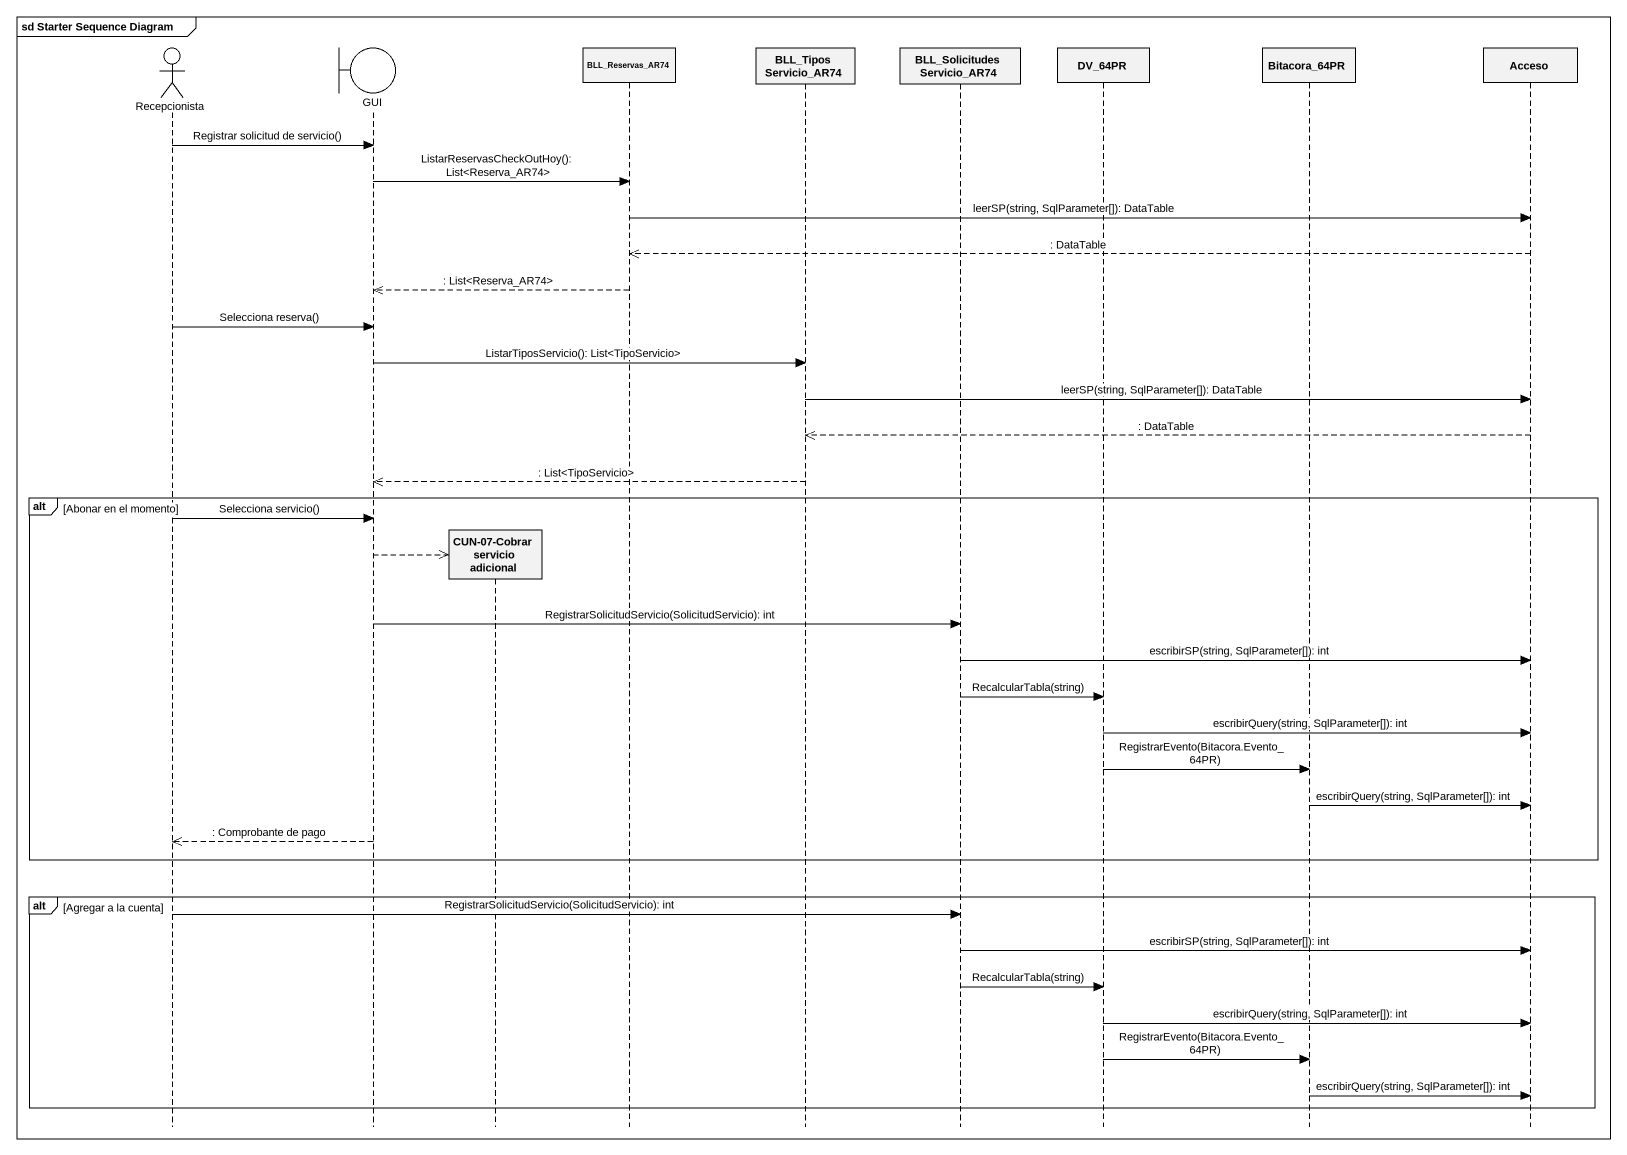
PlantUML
@startuml
mainframe sd Starter Sequence Diagram
hide footbox
actor Recepcionista
boundary GUI
participant "CUN-07-Cobrar servicio adicional" as CUN_07_Cobrar_servicio
participant BLL_Reservas_AR74
participant BLL_TiposServicio_AR74
participant BLL_SolicitudesServicio_AR74
participant DV_64PR
participant Bitacora_64PR
participant Acceso

Recepcionista -> GUI : Registrar solicitud de servicio()
GUI -> BLL_Reservas_AR74 : ListarReservasCheckOutHoy(): List<Reserva_AR74>
BLL_Reservas_AR74 -> Acceso : leerSP(string, SqlParameter[]): DataTable
Acceso -->> BLL_Reservas_AR74 : : DataTable
BLL_Reservas_AR74 -->> GUI : : List<Reserva_AR74>
Recepcionista -> GUI : Selecciona reserva()
GUI -> BLL_TiposServicio_AR74 : ListarTiposServicio(): List<TipoServicio>
BLL_TiposServicio_AR74 -> Acceso : leerSP(string, SqlParameter[]): DataTable
Acceso -->> BLL_TiposServicio_AR74 : : DataTable
BLL_TiposServicio_AR74 -->> GUI : : List<TipoServicio>
alt Abonar en el momento
  Recepcionista -> GUI : Selecciona servicio()
  GUI -->> CUN_07_Cobrar_servicio **
  GUI -> BLL_SolicitudesServicio_AR74 : RegistrarSolicitudServicio(SolicitudServicio): int
  BLL_SolicitudesServicio_AR74 -> Acceso : escribirSP(string, SqlParameter[]): int
  BLL_SolicitudesServicio_AR74 -> DV_64PR : RecalcularTabla(string)
  DV_64PR -> Acceso : escribirQuery(string, SqlParameter[]): int
  DV_64PR -> Bitacora_64PR : RegistrarEvento(Bitacora.Evento_64PR)
  Bitacora_64PR -> Acceso : escribirQuery(string, SqlParameter[]): int
  GUI -->> Recepcionista : : Comprobante de pago
end
alt Agregar a la cuenta
  Recepcionista -> BLL_SolicitudesServicio_AR74 : RegistrarSolicitudServicio(SolicitudServicio): int
  BLL_SolicitudesServicio_AR74 -> Acceso : escribirSP(string, SqlParameter[]): int
  BLL_SolicitudesServicio_AR74 -> DV_64PR : RecalcularTabla(string)
  DV_64PR -> Acceso : escribirQuery(string, SqlParameter[]): int
  DV_64PR -> Bitacora_64PR : RegistrarEvento(Bitacora.Evento_64PR)
  Bitacora_64PR -> Acceso : escribirQuery(string, SqlParameter[]): int
end
@enduml
